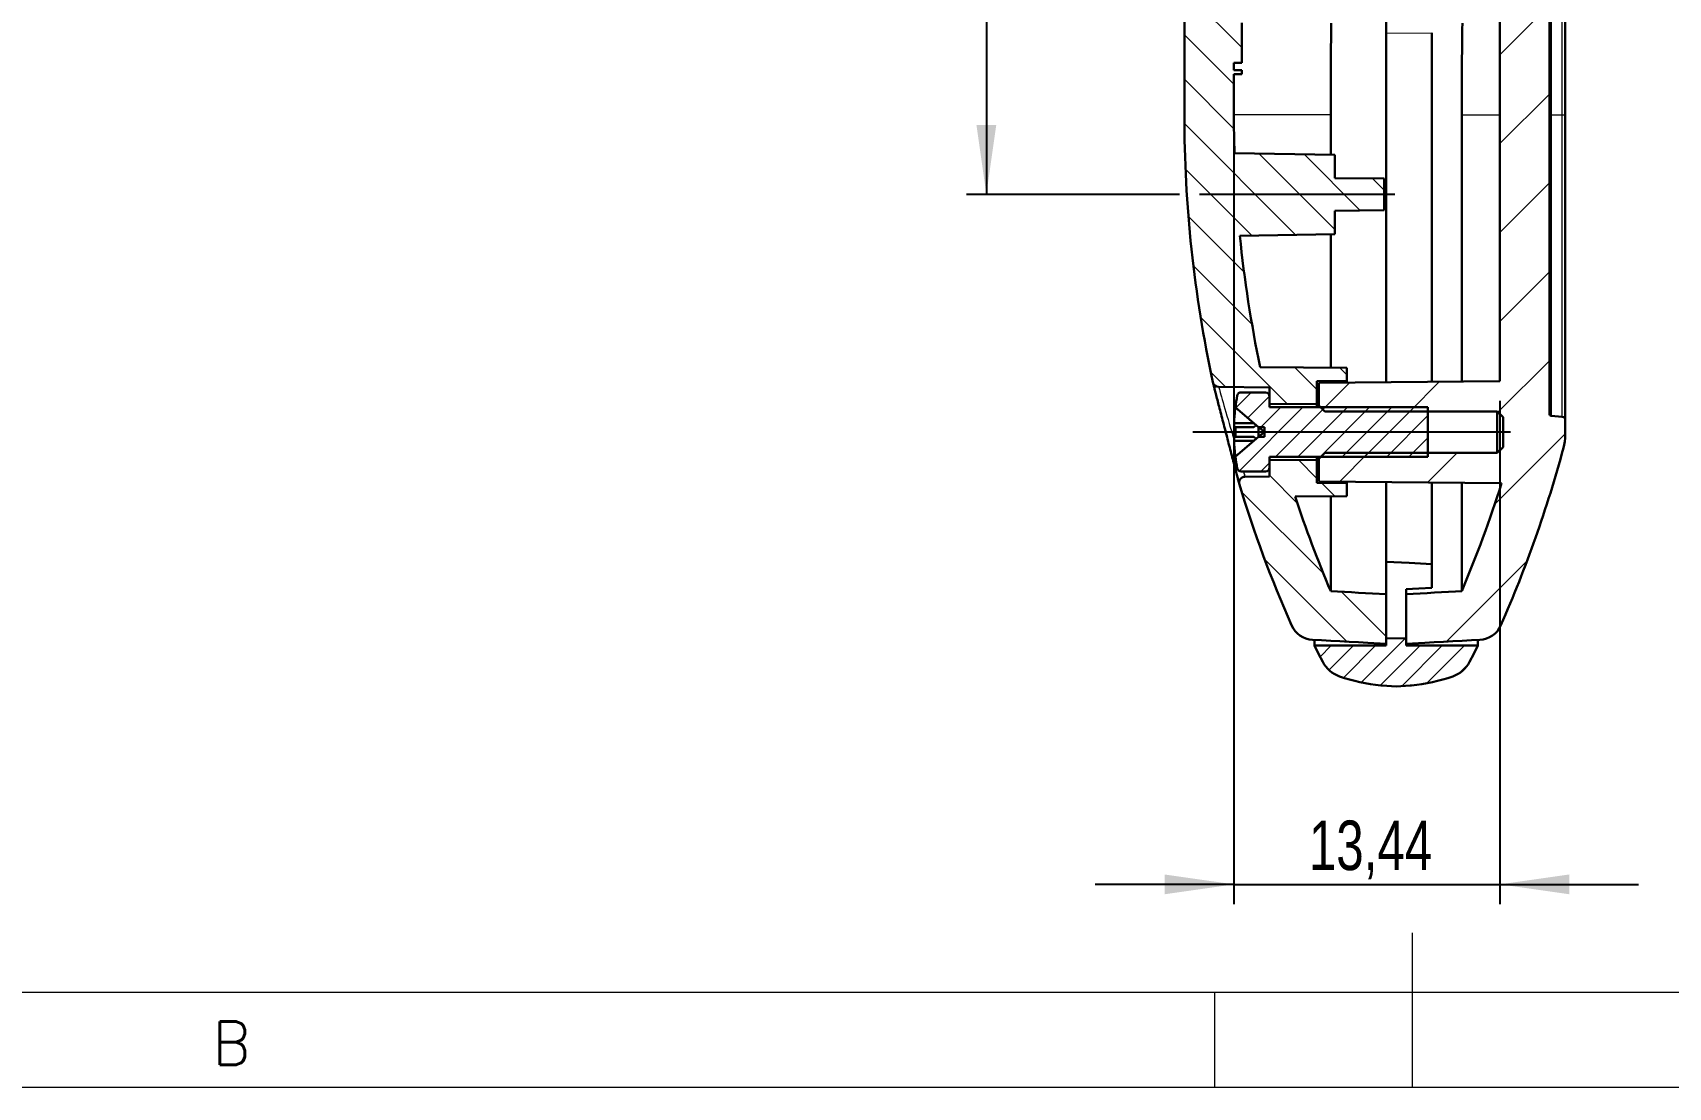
# Model space of a CAD drawing. Header units: millimetres. Extents: x 0 to 594, y 0 to 420.
# Drawn here: x 139.9 to 222.5, y 0.2 to 53.5 of the extents above; entities that cross this region are included whole.
import ezdxf

# ---------------------------------------------------------------- set-up
doc = ezdxf.new("R2010")
doc.units = ezdxf.units.MM
doc.linetypes.add('SLD-Durchgehend', pattern=[0])
doc.layers.add('SLD-0', color=7, linetype='SLD-Durchgehend')
doc.styles.add('SLDTEXTSTYLE1', font='simplex_.ttf', dxfattribs={"width": 0.95})
doc.styles.add('SLDTEXTSTYLE3', font='ARIALN.TTF', dxfattribs={"width": 0.87})
doc.dimstyles.new('SLDDIMSTYLE0', dxfattribs={"dimtxt": 2.5, "dimasz": 3.5, "dimexe": 0, "dimexo": 0.0625, "dimtad": 1, "dimrnd": 1e-09, "dimzin": 12, "dimdsep": 46, "dimtxsty": 'SLDTEXTSTYLE3', "dimsah": 1, "dimcen": 0.09, "dimadec": 0, "dimazin": 0, "dimtfac": 1, "dimtofl": 0, "dimtmove": 0, "dimatfit": 3, "dimfxl": 0, "dimtolj": 1, "dimtzin": 12, "dimarcsym": 0})
doc.dimstyles.new('SLDDIMSTYLE1', dxfattribs={"dimtxt": 2.5, "dimasz": 3.5, "dimexe": 0, "dimexo": 0.0625, "dimtad": 1, "dimrnd": 1e-09, "dimzin": 12, "dimdsep": 46, "dimtxsty": 'SLDTEXTSTYLE3', "dimsah": 1, "dimcen": 0.09, "dimadec": 0, "dimazin": 0, "dimtfac": 1, "dimtofl": 0, "dimtmove": 0, "dimatfit": 3, "dimfxl": 0, "dimtolj": 1, "dimtzin": 12, "dimarcsym": 0})

# ---------------------------------------------------------------- blocks, each defined once
blk = doc.blocks.new('*D38')
at = {"layer": 'SLD-0'}
for p, q in [((197.828, 88.307), (187.07, 88.307)), ((188.07, 88.307), (188.07, 45.307)), ((197.828, 45.307), (187.07, 45.307))]:
    blk.add_line(p, q, dxfattribs=at)
for points in [[(188.07, 88.307), (187.57, 84.807), (188.57, 84.807)], [(188.07, 45.307), (188.57, 48.807), (187.57, 48.807)]]:
    blk.add_solid(points, dxfattribs=at)
at = {"layer": 'SLD-0', "insert": (184.847, 62.785), "char_height": 2.5, "attachment_point": 1, "rotation": 90, "style": 'SLDTEXTSTYLE3'}
blk.add_mtext('43,00', dxfattribs=at)
blk = doc.blocks.new('*D39')
at = {"layer": 'SLD-0'}
for p, q in [((200.572, 48.327), (200.572, 9.452)), ((214.01, 34.876), (214.01, 9.452)), ((200.572, 10.452), (193.572, 10.452)), ((200.572, 10.452), (214.01, 10.452)), ((214.01, 10.452), (221.01, 10.452))]:
    blk.add_line(p, q, dxfattribs=at)
for points in [[(200.572, 10.452), (197.072, 10.952), (197.072, 9.952)], [(214.01, 10.452), (217.51, 9.952), (217.51, 10.952)]]:
    blk.add_solid(points, dxfattribs=at)
at = {"layer": 'SLD-0', "insert": (204.357, 13.675), "char_height": 2.5, "attachment_point": 1, "style": 'SLDTEXTSTYLE3'}
blk.add_mtext('13,44', dxfattribs=at)

msp = doc.modelspace()

# ---------------------------------------------------------------- hatches: boundary and pattern name
at = {"linetype": 'SLD-Durchgehend', "lineweight": 0}
h = msp.add_hatch(dxfattribs=at)
h.set_pattern_fill('ANSI31', style=0)
edge = h.paths.add_edge_path(flags=0)
edge.add_arc((177.66378, 83.15229), 40.44231, 25.629925, 30.8698198, ccw=False)
edge.add_arc((214.80961, 100.22896), 0.8, 148.5907435, 180)
edge.add_line((214.00961, 100.22896), (214.00961, 99.87611))
edge.add_spline(control_points=[(214.00961, 99.87611), (213.00085, 99.86731), (211.99209, 99.85851), (210.98333, 99.8497), (209.32458, 99.83523), (207.66584, 99.82075), (206.00709, 99.80628), (205.62793, 99.80297), (205.24877, 99.79966), (204.86961, 99.79635)], knot_values=[0.01761842, 0.01761842, 0.01761842, 0.01761842, 0.02064482, 0.02064482, 0.02064482, 0.02562124, 0.02562124, 0.02562124, 0.02675877, 0.02675877, 0.02675877, 0.02675877], weights=[1, 1, 1, 1, 1, 1, 1, 1, 1, 1], degree=3, periodic=0)
edge.add_line((204.86961, 99.79635), (204.86961, 98.64635))
edge.add_spline(control_points=[(204.86961, 98.64635), (204.96961, 98.54635), (205.06961, 98.44635), (205.16961, 98.34635)], knot_values=[0.00473982, 0.00473982, 0.00473982, 0.00473982, 0.00516409, 0.00516409, 0.00516409, 0.00516409], weights=[1, 1, 1, 1], degree=3, periodic=0)
edge.add_line((205.16961, 98.34635), (213.86961, 98.34635))
edge.add_spline(control_points=[(213.86961, 98.34635), (213.96961, 98.24635), (214.06961, 98.14635), (214.16961, 98.04635)], knot_values=[0.00368641, 0.00368641, 0.00368641, 0.00368641, 0.00411067, 0.00411067, 0.00411067, 0.00411067], weights=[1, 1, 1, 1], degree=3, periodic=0)
edge.add_line((214.16961, 98.04635), (214.16961, 96.54635))
edge.add_spline(control_points=[(214.16961, 96.54635), (214.06961, 96.44635), (213.96961, 96.34635), (213.86961, 96.24635)], knot_values=[0.00624133, 0.00624133, 0.00624133, 0.00624133, 0.00666935, 0.00666935, 0.00666935, 0.00666935], weights=[1, 1, 1, 1], degree=3, periodic=0)
edge.add_line((213.86961, 96.24635), (205.16961, 96.24635))
edge.add_spline(control_points=[(205.16961, 96.24635), (205.14082, 96.21756), (205.11203, 96.18877), (205.08324, 96.15997), (205.01203, 96.08877), (204.94082, 96.01756), (204.86961, 95.94635)], knot_values=[0.00815125, 0.00815125, 0.00815125, 0.00815125, 0.00827483, 0.00827483, 0.00827483, 0.00858047, 0.00858047, 0.00858047, 0.00858047], weights=[1, 1, 1, 1, 1, 1, 1], degree=3, periodic=0)
edge.add_line((204.86961, 95.94635), (204.86961, 94.79635))
edge.add_spline(control_points=[(204.86961, 94.79635), (205.24877, 94.79304), (205.62793, 94.78973), (206.00709, 94.78642), (207.66584, 94.77195), (209.32458, 94.75747), (210.98333, 94.743), (211.99209, 94.73419), (213.00085, 94.72539), (214.00961, 94.71659)], knot_values=[0.0038389, 0.0038389, 0.0038389, 0.0038389, 0.00497643, 0.00497643, 0.00497643, 0.00995285, 0.00995285, 0.00995285, 0.01297925, 0.01297925, 0.01297925, 0.01297925], weights=[1, 1, 1, 1, 1, 1, 1, 1, 1, 1], degree=3, periodic=0)
edge.add_line((214.00961, 94.71659), (214.00961, 35.87611))
edge.add_spline(control_points=[(214.00961, 35.87611), (211.36579, 35.85304), (208.72198, 35.82997), (206.07816, 35.8069), (205.67531, 35.80338), (205.27246, 35.79987), (204.86961, 35.79635)], knot_values=[0.01887702, 0.01887702, 0.01887702, 0.01887702, 0.02680877, 0.02680877, 0.02680877, 0.02801736, 0.02801736, 0.02801736, 0.02801736], weights=[1, 1, 1, 1, 1, 1, 1], degree=3, periodic=0)
edge.add_line((204.86961, 35.79635), (204.86961, 34.64635))
edge.add_spline(control_points=[(204.86961, 34.64635), (204.96961, 34.54635), (205.06961, 34.44635), (205.16961, 34.34635)], knot_values=[0.00473982, 0.00473982, 0.00473982, 0.00473982, 0.00516409, 0.00516409, 0.00516409, 0.00516409], weights=[1, 1, 1, 1], degree=3, periodic=0)
edge.add_line((205.16961, 34.34635), (213.86961, 34.34635))
edge.add_spline(control_points=[(213.86961, 34.34635), (213.96961, 34.24635), (214.06961, 34.14635), (214.16961, 34.04635)], knot_values=[0.00368641, 0.00368641, 0.00368641, 0.00368641, 0.00411067, 0.00411067, 0.00411067, 0.00411067], weights=[1, 1, 1, 1], degree=3, periodic=0)
edge.add_line((214.16961, 34.04635), (214.16961, 32.54635))
edge.add_spline(control_points=[(214.16961, 32.54635), (214.06961, 32.44635), (213.96961, 32.34635), (213.86961, 32.24635)], knot_values=[0.00624133, 0.00624133, 0.00624133, 0.00624133, 0.00666935, 0.00666935, 0.00666935, 0.00666935], weights=[1, 1, 1, 1], degree=3, periodic=0)
edge.add_line((213.86961, 32.24635), (205.16961, 32.24635))
edge.add_spline(control_points=[(205.16961, 32.24635), (205.14082, 32.21756), (205.11203, 32.18877), (205.08324, 32.15997), (205.01203, 32.08877), (204.94082, 32.01756), (204.86961, 31.94635)], knot_values=[0.00815125, 0.00815125, 0.00815125, 0.00815125, 0.00827483, 0.00827483, 0.00827483, 0.00858047, 0.00858047, 0.00858047, 0.00858047], weights=[1, 1, 1, 1, 1, 1, 1], degree=3, periodic=0)
edge.add_line((204.86961, 31.94635), (204.86961, 30.79635))
edge.add_spline(control_points=[(204.86961, 30.79635), (205.27291, 30.79283), (205.67621, 30.78931), (206.0795, 30.78579), (207.73866, 30.77131), (209.39783, 30.75683), (211.05699, 30.74235), (212.06859, 30.73353), (213.08019, 30.7247), (214.0918, 30.71587)], knot_values=[0.02559886, 0.02559886, 0.02559886, 0.02559886, 0.02680879, 0.02680879, 0.02680879, 0.03178647, 0.03178647, 0.03178647, 0.03482139, 0.03482139, 0.03482139, 0.03482139], weights=[1, 1, 1, 1, 1, 1, 1, 1, 1, 1], degree=3, periodic=0)
edge.add_arc((155.29711, 49.32729), 61.67009, 337.0306125, 342.4348504, ccw=False)
edge.add_spline(control_points=[(212.07759, 25.2612), (211.97627, 25.25593), (211.87495, 25.25065), (211.77363, 25.24538), (211.65439, 25.23917), (211.53515, 25.23296), (211.41591, 25.22675), (211.29668, 25.22055), (211.17744, 25.21434), (211.0582, 25.20813), (210.93896, 25.20192), (210.81972, 25.19572), (210.70048, 25.18951), (210.58124, 25.1833), (210.462, 25.17709), (210.34276, 25.17088), (210.22352, 25.16468), (210.10429, 25.15847), (209.98505, 25.15226), (209.74657, 25.13985), (209.50809, 25.12743), (209.26961, 25.11501)], knot_values=[0.00005383, 0.00005383, 0.00005383, 0.00005383, 0.0003582, 0.0003582, 0.0003582, 0.0007164, 0.0007164, 0.0007164, 0.0010746, 0.0010746, 0.0010746, 0.00143281, 0.00143281, 0.00143281, 0.00179101, 0.00179101, 0.00179101, 0.00214921, 0.00214921, 0.00214921, 0.00286561, 0.00286561, 0.00286561, 0.00286561], weights=[1, 1, 1, 1, 1, 1, 1, 1, 1, 1, 1, 1, 1, 1, 1, 1, 1, 1, 1, 1, 1, 1], degree=3, periodic=0)
edge.add_line((209.26961, 25.11501), (209.26961, 22.61163))
edge.add_spline(control_points=[(209.26961, 22.61163), (209.58354, 22.62797), (209.89746, 22.64432), (210.21139, 22.66066), (210.36835, 22.66883), (210.52532, 22.677), (210.68228, 22.68517), (210.83924, 22.69335), (210.99621, 22.70152), (211.15317, 22.70969), (211.31013, 22.71786), (211.4671, 22.72603), (211.62406, 22.7342), (211.78102, 22.74238), (211.93798, 22.75055), (212.09495, 22.75872), (212.25191, 22.76689), (212.40887, 22.77506), (212.56584, 22.78323), (212.70744, 22.7906), (212.84903, 22.79797), (212.99063, 22.80535)], knot_values=[0, 0, 0, 0, 0.00094305, 0.00094305, 0.00094305, 0.00141458, 0.00141458, 0.00141458, 0.00188611, 0.00188611, 0.00188611, 0.00235764, 0.00235764, 0.00235764, 0.00282916, 0.00282916, 0.00282916, 0.00330069, 0.00330069, 0.00330069, 0.00372606, 0.00372606, 0.00372606, 0.00372606], weights=[1, 1, 1, 1, 1, 1, 1, 1, 1, 1, 1, 1, 1, 1, 1, 1, 1, 1, 1, 1, 1, 1], degree=3, periodic=0)
edge.add_arc((212.9263, 24.04117), 1.2375, 272.9800016, 336.3094424)
edge.add_arc((155.29711, 49.32729), 64.17009, 336.3094424, 344.8025602)
edge.add_arc((214.83461, 33.15417), 2.475, 344.8025602, 360)
edge.add_line((217.30961, 33.15417), (217.30961, 33.91359))
edge.add_arc((217.14461, 33.91359), 0.165, 0, 85)
edge.add_line((217.15899, 34.07797), (216.6009, 34.12679))
edge.add_arc((216.60961, 34.22641), 0.1, 180, 265, ccw=False)
edge.add_line((216.50961, 34.22641), (216.50961, 98.25317))
edge.add_arc((216.60961, 98.25317), 0.1, 95, 180, ccw=False)
edge.add_line((216.6009, 98.35278), (217.15899, 98.40161))
edge.add_arc((217.14461, 98.56598), 0.165, 275, 360)
edge.add_line((217.30961, 98.56598), (217.30961, 99.15018))
edge.add_arc((214.83461, 99.15018), 2.475, 0, 23.286474)
edge.add_arc((177.66378, 83.15229), 42.94231, 23.286474, 31.8000807)
edge.add_arc((213.10836, 105.12893), 1.2375, 31.8000807, 87.0200767)
edge.add_spline(control_points=[(213.17269, 106.36476), (213.01691, 106.37287), (212.86112, 106.38098), (212.70533, 106.38909), (212.54172, 106.3976), (212.37812, 106.40612), (212.21451, 106.41464), (212.05091, 106.42316), (211.8873, 106.43167), (211.7237, 106.44019), (211.56009, 106.44871), (211.39648, 106.45722), (211.23288, 106.46574), (211.06927, 106.47426), (210.90567, 106.48278), (210.74206, 106.49129), (210.57846, 106.49981), (210.41485, 106.50833), (210.25125, 106.51684), (209.92403, 106.53388), (209.59682, 106.55091), (209.26961, 106.56795)], knot_values=[0.00002348, 0.00002348, 0.00002348, 0.00002348, 0.00049148, 0.00049148, 0.00049148, 0.00098296, 0.00098296, 0.00098296, 0.00147444, 0.00147444, 0.00147444, 0.00196593, 0.00196593, 0.00196593, 0.00245741, 0.00245741, 0.00245741, 0.00294889, 0.00294889, 0.00294889, 0.00393185, 0.00393185, 0.00393185, 0.00393185], weights=[1, 1, 1, 1, 1, 1, 1, 1, 1, 1, 1, 1, 1, 1, 1, 1, 1, 1, 1, 1, 1, 1], degree=3, periodic=0)
edge.add_line((209.26961, 106.56795), (209.26961, 104.06456))
edge.add_spline(control_points=[(209.26961, 104.06456), (209.52855, 104.05108), (209.78748, 104.0376), (210.04642, 104.02412), (210.17589, 104.01738), (210.30536, 104.01064), (210.43482, 104.0039), (210.56429, 103.99716), (210.69376, 103.99042), (210.82323, 103.98368), (210.95269, 103.97694), (211.08216, 103.9702), (211.21163, 103.96346), (211.3411, 103.95672), (211.47057, 103.94998), (211.60003, 103.94324), (211.7295, 103.9365), (211.85897, 103.92976), (211.98844, 103.92302), (212.11791, 103.91628), (212.24737, 103.90954), (212.37684, 103.9028)], knot_values=[0, 0, 0, 0, 0.00077786, 0.00077786, 0.00077786, 0.00116679, 0.00116679, 0.00116679, 0.00155572, 0.00155572, 0.00155572, 0.00194465, 0.00194465, 0.00194465, 0.00233358, 0.00233358, 0.00233358, 0.00272251, 0.00272251, 0.00272251, 0.00311144, 0.00311144, 0.00311144, 0.00311144], weights=[1, 1, 1, 1, 1, 1, 1, 1, 1, 1, 1, 1, 1, 1, 1, 1, 1, 1, 1, 1, 1, 1], degree=3, periodic=0)
h = msp.add_hatch(dxfattribs=at)
h.set_pattern_fill('ANSI31', scale=0.5, angle=90, style=0)
edge = h.paths.add_edge_path(flags=0)
edge.add_spline(control_points=[(200.57202, 64.33792), (200.57202, 64.3848), (200.57202, 64.43167), (200.57202, 64.47854)], knot_values=[0.00001208, 0.00001208, 0.00001208, 0.00001208, 0.0001527, 0.0001527, 0.0001527, 0.0001527], weights=[1, 1, 1, 1], degree=3, periodic=0)
edge.add_line((200.57202, 64.47854), (200.47202, 64.47854))
edge.add_line((200.47202, 64.47854), (200.47202, 64.81427))
edge.add_line((200.47202, 64.81427), (200.57202, 64.81427))
edge.add_spline(control_points=[(200.57202, 64.81427), (200.57202, 64.86186), (200.57202, 64.90944), (200.57202, 64.95703)], knot_values=[0.00048843, 0.00048843, 0.00048843, 0.00048843, 0.00063119, 0.00063119, 0.00063119, 0.00063119], weights=[1, 1, 1, 1], degree=3, periodic=0)
edge.add_line((200.57202, 64.95703), (200.47202, 64.95703))
edge.add_line((200.47202, 64.95703), (200.47202, 65.6404))
edge.add_line((200.47202, 65.6404), (200.57202, 65.6404))
edge.add_spline(control_points=[(200.57202, 65.6404), (200.57202, 65.68243), (200.57202, 65.72446), (200.57202, 65.76648)], knot_values=[0.00003288, 0.00003288, 0.00003288, 0.00003288, 0.00015896, 0.00015896, 0.00015896, 0.00015896], weights=[1, 1, 1, 1], degree=3, periodic=0)
edge.add_line((200.57202, 65.76648), (200.47202, 65.76648))
edge.add_line((200.47202, 65.76648), (200.47202, 65.92877))
edge.add_line((200.47202, 65.92877), (200.57202, 65.92877))
edge.add_spline(control_points=[(200.57202, 65.92877), (200.57202, 65.99106), (200.57202, 66.05335), (200.57202, 66.11564)], knot_values=[0.00032124, 0.00032124, 0.00032124, 0.00032124, 0.00050812, 0.00050812, 0.00050812, 0.00050812], weights=[1, 1, 1, 1], degree=3, periodic=0)
edge.add_line((200.57202, 66.11564), (200.47202, 66.11564))
edge.add_line((200.47202, 66.11564), (200.47202, 66.15014))
edge.add_line((200.47202, 66.15014), (200.57202, 66.15014))
edge.add_spline(control_points=[(200.57202, 66.15014), (200.57202, 66.21841), (200.57202, 66.28669), (200.57202, 66.35497)], knot_values=[0.00054261, 0.00054261, 0.00054261, 0.00054261, 0.00074744, 0.00074744, 0.00074744, 0.00074744], weights=[1, 1, 1, 1], degree=3, periodic=0)
edge.add_line((200.57202, 66.35497), (200.47202, 66.35497))
edge.add_line((200.47202, 66.35497), (200.47202, 66.65171))
edge.add_line((200.47202, 66.65171), (200.57202, 66.65084))
edge.add_spline(control_points=[(200.57202, 66.65084), (200.57202, 67.45706), (200.57202, 68.26328), (200.57202, 69.0695)], knot_values=[0.01732355, 0.01732355, 0.01732355, 0.01732355, 0.01974221, 0.01974221, 0.01974221, 0.01974221], weights=[1, 1, 1, 1], degree=3, periodic=0)
edge.add_line((200.57202, 69.0695), (200.77202, 69.06776))
edge.add_line((200.77202, 69.06776), (200.77202, 69.46776))
edge.add_line((200.77202, 69.46776), (200.57202, 69.46601))
edge.add_spline(control_points=[(200.57202, 69.46601), (200.57202, 70.99725), (200.57202, 72.52848), (200.57202, 74.05972), (200.57202, 77.09057), (200.57202, 80.12143), (200.57202, 83.15229)], knot_values=[0.02013872, 0.02013872, 0.02013872, 0.02013872, 0.02473243, 0.02473243, 0.02473243, 0.033825, 0.033825, 0.033825, 0.033825], weights=[1, 1, 1, 1, 1, 1, 1], degree=3, periodic=0)
edge.add_arc((248.09645, 83.15229), 47.52443, 176.2992906, 180, ccw=False)
edge.add_line((200.67112, 86.21974), (205.66961, 86.30699))
edge.add_line((205.66961, 86.30699), (205.66961, 87.48255))
edge.add_line((205.66961, 87.48255), (208.16961, 87.50437))
edge.add_line((208.16961, 87.50437), (208.16961, 89.1096))
edge.add_line((208.16961, 89.1096), (205.66961, 89.13142))
edge.add_line((205.66961, 89.13142), (205.66961, 90.30699))
edge.add_line((205.66961, 90.30699), (201.12582, 90.3863))
edge.add_arc((248.09645, 83.15229), 47.52443, 166.7667692, 171.2445934, ccw=False)
edge.add_line((201.83397, 94.03137), (206.26961, 94.07008))
edge.add_line((206.26961, 94.07008), (206.26961, 94.72008))
edge.add_line((206.26961, 94.72008), (204.76961, 94.73317))
edge.add_line((204.76961, 94.73317), (204.76961, 95.90699))
edge.add_line((204.76961, 95.90699), (202.36961, 95.88604))
edge.add_line((202.36961, 95.88604), (202.36961, 95.05699))
edge.add_line((202.36961, 95.05699), (199.73701, 95.03401))
edge.add_arc((199.73963, 94.73402), 0.3, 90.5, 166.5310491)
edge.add_arc((248.09645, 83.15229), 50.02443, 166.5310491, 180)
edge.add_spline(control_points=[(198.07202, 83.15229), (198.07202, 77.51479), (198.07202, 69.00892), (198.07202, 59.86264), (198.07202, 55.63261), (198.07202, 52.83431), (198.07202, 50.73096), (198.07202, 49.32729)], knot_values=[0, 0, 0, 0, 0.49796668, 0.75, 0.8125, 0.875, 1, 1, 1, 1], weights=[1, 1, 1, 1, 1, 1, 1, 1], degree=3, periodic=0)
edge.add_arc((262.24211, 49.32729), 64.17009, 180, 192.154634)
edge.add_arc((199.80381, 35.87939), 0.3, 192.154634, 269.5)
edge.add_line((199.80119, 35.5794), (202.36961, 35.55699))
edge.add_line((202.36961, 35.55699), (202.36961, 34.72793))
edge.add_line((202.36961, 34.72793), (204.76961, 34.70699))
edge.add_line((204.76961, 34.70699), (204.76961, 35.88081))
edge.add_line((204.76961, 35.88081), (206.26961, 35.8939))
edge.add_line((206.26961, 35.8939), (206.26961, 36.5439))
edge.add_line((206.26961, 36.5439), (201.90342, 36.582))
edge.add_arc((262.24211, 49.32729), 61.67009, 185.6803349, 191.9272129, ccw=False)
edge.add_line((200.87485, 43.22329), (205.66961, 43.30699))
edge.add_line((205.66961, 43.30699), (205.66961, 44.48255))
edge.add_line((205.66961, 44.48255), (208.16961, 44.50437))
edge.add_line((208.16961, 44.50437), (208.16961, 46.1096))
edge.add_line((208.16961, 46.1096), (205.66961, 46.13142))
edge.add_line((205.66961, 46.13142), (205.66961, 47.30699))
edge.add_line((205.66961, 47.30699), (200.60229, 47.39544))
edge.add_arc((262.24211, 49.32729), 61.67009, 180, 181.7951181, ccw=False)
edge.add_spline(control_points=[(200.57202, 49.32729), (200.57202, 50.01059), (200.57202, 50.69388), (200.57202, 51.37718)], knot_values=[0, 0, 0, 0, 0.00204989, 0.00204989, 0.00204989, 0.00204989], weights=[1, 1, 1, 1], degree=3, periodic=0)
edge.add_line((200.57202, 51.37718), (200.97202, 51.38067))
edge.add_line((200.97202, 51.38067), (200.97202, 51.58067))
edge.add_line((200.97202, 51.58067), (200.57202, 51.58416))
edge.add_spline(control_points=[(200.57202, 51.58416), (200.57202, 51.70651), (200.57202, 51.82886), (200.57202, 51.95121)], knot_values=[0.00225687, 0.00225687, 0.00225687, 0.00225687, 0.00262392, 0.00262392, 0.00262392, 0.00262392], weights=[1, 1, 1, 1], degree=3, periodic=0)
edge.add_line((200.57202, 51.95121), (200.97202, 51.9547))
edge.add_line((200.97202, 51.9547), (200.97202, 53.98067))
edge.add_line((200.97202, 53.98067), (200.57202, 53.98416))
edge.add_spline(control_points=[(200.57202, 53.98416), (200.57202, 54.08184), (200.57202, 54.17951), (200.57202, 54.27718)], knot_values=[0.00465687, 0.00465687, 0.00465687, 0.00465687, 0.00494989, 0.00494989, 0.00494989, 0.00494989], weights=[1, 1, 1, 1], degree=3, periodic=0)
edge.add_line((200.57202, 54.27718), (200.97202, 54.28067))
edge.add_line((200.97202, 54.28067), (200.97202, 54.48067))
edge.add_line((200.97202, 54.48067), (200.57202, 54.48416))
edge.add_spline(control_points=[(200.57202, 54.48416), (200.57202, 55.1398), (200.57202, 55.79543), (200.57202, 56.45107)], knot_values=[0.00515687, 0.00515687, 0.00515687, 0.00515687, 0.00712378, 0.00712378, 0.00712378, 0.00712378], weights=[1, 1, 1, 1], degree=3, periodic=0)
edge.add_line((200.57202, 56.45107), (200.77202, 56.45107))
edge.add_spline(control_points=[(200.77202, 56.45107), (200.77202, 56.50453), (200.77202, 56.55799), (200.77202, 56.61145)], knot_values=[0.00005592, 0.00005592, 0.00005592, 0.00005592, 0.0002163, 0.0002163, 0.0002163, 0.0002163], weights=[1, 1, 1, 1], degree=3, periodic=0)
edge.add_line((200.77202, 56.61145), (200.57202, 56.61145))
edge.add_spline(control_points=[(200.57202, 56.61145), (200.57202, 56.75398), (200.57202, 56.8965), (200.57202, 57.03902)], knot_values=[0.00728416, 0.00728416, 0.00728416, 0.00728416, 0.00771173, 0.00771173, 0.00771173, 0.00771173], weights=[1, 1, 1, 1], degree=3, periodic=0)
edge.add_line((200.57202, 57.03902), (200.77202, 57.03902))
edge.add_spline(control_points=[(200.77202, 57.03902), (200.77202, 57.09249), (200.77202, 57.14595), (200.77202, 57.19941)], knot_values=[0.00064387, 0.00064387, 0.00064387, 0.00064387, 0.00080426, 0.00080426, 0.00080426, 0.00080426], weights=[1, 1, 1, 1], degree=3, periodic=0)
edge.add_line((200.77202, 57.19941), (200.57202, 57.19941))
edge.add_spline(control_points=[(200.57202, 57.19941), (200.57202, 58.35047), (200.57202, 59.50152), (200.57202, 60.65258)], knot_values=[0.00787212, 0.00787212, 0.00787212, 0.00787212, 0.01132529, 0.01132529, 0.01132529, 0.01132529], weights=[1, 1, 1, 1], degree=3, periodic=0)
edge.add_line((200.57202, 60.65258), (200.47202, 60.65171))
edge.add_line((200.47202, 60.65171), (200.47202, 60.96351))
edge.add_line((200.47202, 60.96351), (200.57202, 60.96351))
edge.add_spline(control_points=[(200.57202, 60.96351), (200.57202, 61.01593), (200.57202, 61.06834), (200.57202, 61.12076)], knot_values=[0.00006696, 0.00006696, 0.00006696, 0.00006696, 0.00022421, 0.00022421, 0.00022421, 0.00022421], weights=[1, 1, 1, 1], degree=3, periodic=0)
edge.add_line((200.57202, 61.12076), (200.47202, 61.12076))
edge.add_line((200.47202, 61.12076), (200.47202, 61.45946))
edge.add_line((200.47202, 61.45946), (200.57202, 61.45946))
edge.add_spline(control_points=[(200.57202, 61.45946), (200.57202, 61.52932), (200.57202, 61.59918), (200.57202, 61.66904)], knot_values=[0.00056291, 0.00056291, 0.00056291, 0.00056291, 0.00077249, 0.00077249, 0.00077249, 0.00077249], weights=[1, 1, 1, 1], degree=3, periodic=0)
edge.add_line((200.57202, 61.66904), (200.47202, 61.66904))
edge.add_line((200.47202, 61.66904), (200.47202, 62.5378))
edge.add_line((200.47202, 62.5378), (200.57202, 62.5378))
edge.add_spline(control_points=[(200.57202, 62.5378), (200.57202, 62.69176), (200.57202, 62.84573), (200.57202, 62.99969)], knot_values=[0.00011413, 0.00011413, 0.00011413, 0.00011413, 0.00057603, 0.00057603, 0.00057603, 0.00057603], weights=[1, 1, 1, 1], degree=3, periodic=0)
edge.add_line((200.57202, 62.99969), (200.47202, 62.99969))
edge.add_line((200.47202, 62.99969), (200.47202, 63.50135))
edge.add_line((200.47202, 63.50135), (200.57202, 63.50135))
edge.add_spline(control_points=[(200.57202, 63.50135), (200.57202, 63.60159), (200.57202, 63.70183), (200.57202, 63.80207)], knot_values=[0.00035859, 0.00035859, 0.00035859, 0.00035859, 0.0006593, 0.0006593, 0.0006593, 0.0006593], weights=[1, 1, 1, 1], degree=3, periodic=0)
edge.add_line((200.57202, 63.80207), (200.47202, 63.80207))
edge.add_line((200.47202, 63.80207), (200.47202, 64.33792))
edge.add_line((200.47202, 64.33792), (200.57202, 64.33792))
h = msp.add_hatch(dxfattribs=at)
h.set_pattern_fill('ANSI31', scale=0.25, style=0)
edge = h.paths.add_edge_path(flags=0)
edge.add_line((202.16961, 35.30699), (200.93634, 35.30699))
edge.add_arc((200.93634, 35.10699), 0.2, 90, 169.4161974)
edge.add_arc((210.56961, 33.30699), 10, 169.4161974, 172.9018686)
edge.add_line((200.64625, 34.54268), (201.82095, 33.55699))
edge.add_line((201.82095, 33.55699), (202.11889, 33.55699))
edge.add_spline(control_points=[(202.1189, 33.55699), (202.1189, 33.47365), (202.1189, 33.39032), (202.1189, 33.30699)], knot_values=[0, 0, 0, 0, 1, 1, 1, 1], weights=[1, 1, 1, 1], degree=3, periodic=0)
edge.add_spline(control_points=[(202.11889, 33.30699), (202.11889, 33.22365), (202.11889, 33.14032), (202.11889, 33.05699)], knot_values=[0, 0, 0, 0, 1, 1, 1, 1], weights=[1, 1, 1, 1], degree=3, periodic=0)
edge.add_line((202.11889, 33.05699), (201.82095, 33.05699))
edge.add_line((201.82095, 33.05699), (200.64625, 32.0713))
edge.add_arc((210.56961, 33.30699), 10, 187.0981314, 190.5838026)
edge.add_arc((200.93634, 31.50699), 0.2, 190.5838026, 270)
edge.add_line((200.93634, 31.30699), (202.16961, 31.30699))
edge.add_arc((202.16961, 31.50699), 0.2, 270, 360)
edge.add_line((202.36961, 31.50699), (202.36961, 32.05699))
edge.add_line((202.36961, 32.05699), (210.36961, 32.05699))
edge.add_line((210.36961, 32.05699), (210.36961, 34.55699))
edge.add_line((210.36961, 34.55699), (202.36961, 34.55699))
edge.add_line((202.36961, 34.55699), (202.36961, 35.10699))
edge.add_arc((202.16961, 35.10699), 0.2, 0, 90)
h = msp.add_hatch(dxfattribs=at)
h.set_pattern_fill('ANSI31', scale=0.5, angle=90, style=0)
edge = h.paths.add_edge_path(flags=0)
edge.add_arc((262.24211, 49.32729), 64.17009, 196.9130489, 203.6905576)
edge.add_arc((204.61293, 24.04117), 1.2375, 203.6905576, 267.0199984)
edge.add_spline(control_points=[(204.54859, 22.80535), (204.69687, 22.79763), (204.84515, 22.78991), (204.99343, 22.78219), (205.14944, 22.77407), (205.30545, 22.76595), (205.46145, 22.75782), (205.61746, 22.7497), (205.77347, 22.74158), (205.92948, 22.73346), (206.08549, 22.72534), (206.2415, 22.71722), (206.39751, 22.70909), (206.55352, 22.70097), (206.70952, 22.69285), (206.86553, 22.68473), (207.02154, 22.67661), (207.17755, 22.66848), (207.33356, 22.66036), (207.64558, 22.64412), (207.95759, 22.62787), (208.26961, 22.61163)], knot_values=[0.00002322, 0.00002322, 0.00002322, 0.00002322, 0.00046866, 0.00046866, 0.00046866, 0.00093732, 0.00093732, 0.00093732, 0.00140598, 0.00140598, 0.00140598, 0.00187464, 0.00187464, 0.00187464, 0.0023433, 0.0023433, 0.0023433, 0.00281196, 0.00281196, 0.00281196, 0.00374928, 0.00374928, 0.00374928, 0.00374928], weights=[1, 1, 1, 1, 1, 1, 1, 1, 1, 1, 1, 1, 1, 1, 1, 1, 1, 1, 1, 1, 1, 1], degree=3, periodic=0)
edge.add_line((208.26961, 22.61163), (208.26961, 25.11501))
edge.add_spline(control_points=[(208.26961, 25.11501), (208.03561, 25.1272), (207.80162, 25.13938), (207.56762, 25.15156), (207.45062, 25.15765), (207.33362, 25.16374), (207.21662, 25.16984), (207.09962, 25.17593), (206.98262, 25.18202), (206.86562, 25.18811), (206.74862, 25.1942), (206.63162, 25.20029), (206.51462, 25.20638), (206.39762, 25.21247), (206.28063, 25.21856), (206.16363, 25.22465), (206.04663, 25.23075), (205.92963, 25.23684), (205.81263, 25.24293), (205.69563, 25.24902), (205.57863, 25.25511), (205.46163, 25.2612)], knot_values=[0, 0, 0, 0, 0.00070295, 0.00070295, 0.00070295, 0.00105442, 0.00105442, 0.00105442, 0.00140589, 0.00140589, 0.00140589, 0.00175737, 0.00175737, 0.00175737, 0.00210884, 0.00210884, 0.00210884, 0.00246031, 0.00246031, 0.00246031, 0.00281178, 0.00281178, 0.00281178, 0.00281178], weights=[1, 1, 1, 1, 1, 1, 1, 1, 1, 1, 1, 1, 1, 1, 1, 1, 1, 1, 1, 1, 1, 1], degree=3, periodic=0)
edge.add_arc((262.24211, 49.32729), 61.67009, 198.2178355, 202.9693875, ccw=False)
edge.add_line((203.66325, 30.04733), (206.26961, 30.07008))
edge.add_line((206.26961, 30.07008), (206.26961, 30.72008))
edge.add_line((206.26961, 30.72008), (204.76961, 30.73317))
edge.add_line((204.76961, 30.73317), (204.76961, 31.90699))
edge.add_line((204.76961, 31.90699), (202.36961, 31.88604))
edge.add_line((202.36961, 31.88604), (202.36961, 31.05699))
edge.add_line((202.36961, 31.05699), (201.13196, 31.04619))
edge.add_arc((201.13457, 30.7462), 0.3, 90.5, 196.9130489)
h = msp.add_hatch(dxfattribs=at)
h.set_pattern_fill('ANSI31', scale=0.25, style=0)
edge = h.paths.add_edge_path(flags=0)
edge.add_line((208.76961, 20.45229), (209.47617, 20.50117))
edge.add_arc((209.26913, 23.49401), 3, 273.9573181, 275.1754195)
edge.add_spline(control_points=[(209.53974, 20.50625), (210.24783, 20.57038), (210.94846, 20.72244), (211.63535, 20.96129)], knot_values=[0, 0, 0, 0, 0.7691739, 0.7691739, 0.7691739, 0.7691739], weights=[0.99980973, 0.99604362, 0.99525032, 0.99742983], degree=3, periodic=0)
edge.add_arc((211.1427, 22.37808), 1.5, 289.1734261, 332.7669164)
edge.add_spline(control_points=[(212.47643, 21.69166), (212.61707, 21.96493), (212.75647, 22.23931), (212.89461, 22.51479)], knot_values=[0, 0, 0, 0, 0.61705347, 0.61705347, 0.61705347, 0.61705347], weights=[0.99997761, 0.99997305, 0.99998051, 1], degree=3, periodic=0)
edge.add_line((212.89461, 22.51479), (209.26961, 22.51479))
edge.add_line((209.26961, 22.51479), (209.26961, 22.87571))
edge.add_line((209.26961, 22.87571), (208.26961, 22.89317))
edge.add_line((208.26961, 22.89317), (208.26961, 22.51479))
edge.add_line((208.26961, 22.51479), (204.64461, 22.51479))
edge.add_spline(control_points=[(204.64461, 22.51479), (204.78276, 22.23931), (204.92215, 21.96493), (205.06279, 21.69166)], knot_values=[0, 0, 0, 0, 0.61705347, 0.61705347, 0.61705347, 0.61705347], weights=[1, 0.99998051, 0.99997305, 0.99997761], degree=3, periodic=0)
edge.add_arc((206.39652, 22.37808), 1.5, 207.2330836, 250.8265739)
edge.add_spline(control_points=[(205.90388, 20.96129), (206.59076, 20.72244), (207.29139, 20.57038), (207.99948, 20.50625)], knot_values=[0, 0, 0, 0, 0.7691739, 0.7691739, 0.7691739, 0.7691739], weights=[0.99742983, 0.99525032, 0.99604362, 0.99980973], degree=3, periodic=0)
edge.add_arc((208.2701, 23.49401), 3, 264.8245805, 266.0426819)
edge.add_line((208.06306, 20.50117), (208.76961, 20.45229))

# ---------------------------------------------------------------- linework, layer by layer
at = {"color": 7, "linetype": 'SLD-Durchgehend', "lineweight": 30}
for p, q in [((216.50961, 34.22641), (216.50961, 98.25317)), ((214.00961, 35.87611), (214.00961, 94.71659)), ((198.07202, 83.15229), (198.07202, 49.32729)), ((208.26961, 53.45481), (208.26961, 82.87555)), ((217.30961, 83.15229), (217.30961, 49.32729)), ((200.97202, 53.98067), (200.97202, 51.9547)), ((208.26961, 35.82602), (208.26961, 53.45481)), ((210.56961, 35.84609), (210.56961, 53.47737)), ((200.97202, 51.9547), (200.57202, 51.95121)), ((200.57202, 51.95121), (200.57202, 51.58416)), ((200.97202, 51.58067), (200.57202, 51.58416)), ((200.57202, 51.37718), (200.97202, 51.38067)), ((200.57202, 51.37718), (200.57202, 49.32729)), ((200.97202, 51.58067), (200.97202, 51.38067)), ((205.46163, 49.32729), (205.46163, 47.31062)), ((212.07759, 49.32729), (212.07759, 35.85925)), ((217.30961, 49.32729), (217.30961, 33.91359)), ((205.66961, 47.30699), (200.60229, 47.39544)), ((205.66961, 47.30699), (205.66961, 46.13142)), ((208.16961, 46.1096), (205.66961, 46.13142)), ((208.16961, 44.50437), (208.16961, 46.1096)), ((205.66961, 44.48255), (208.16961, 44.50437)), ((205.66961, 44.48255), (205.66961, 43.30699)), ((200.87485, 43.22329), (205.66961, 43.30699)), ((205.46163, 43.30336), (205.46163, 36.55095)), ((206.26961, 36.5439), (201.90342, 36.582)), ((206.26961, 35.8939), (206.26961, 36.5439)), ((202.36961, 35.55699), (199.80119, 35.5794)), ((202.36961, 34.72793), (202.36961, 35.55699)), ((206.26961, 35.8939), (204.76961, 35.88081)), ((204.76961, 35.88081), (204.76961, 34.70699)), ((204.76961, 35.6341), (204.86961, 35.63526)), ((214.00961, 35.87611), (204.86961, 35.79635)), ((204.86961, 35.79635), (204.86961, 34.64635)), ((206.26961, 35.80889), (206.26961, 35.8939)), ((200.93634, 35.30699), (202.16961, 35.30699)), ((202.36961, 35.10699), (202.36961, 34.55699)), ((204.76961, 34.70699), (202.36961, 34.72793)), ((204.76961, 34.55699), (204.76961, 34.70699)), ((201.82095, 33.55699), (200.64625, 34.54268)), ((202.36961, 34.55699), (210.36961, 34.55699)), ((204.86961, 34.69119), (204.76961, 34.69235)), ((204.86961, 34.64635), (205.16961, 34.34635)), ((204.86961, 34.55699), (204.86961, 34.64635)), ((213.86961, 34.34635), (205.16961, 34.34635)), ((210.36961, 34.55699), (210.36961, 32.05699)), ((214.16961, 34.04635), (213.86961, 34.34635)), ((213.86961, 32.24635), (213.86961, 34.34635)), ((214.16961, 34.04635), (214.16961, 32.54635)), ((216.6009, 34.12679), (217.15899, 34.07797)), ((217.30961, 33.15417), (217.30961, 33.91359)), ((200.58287, 33.75699), (201.5826, 33.75699)), ((201.5826, 33.55699), (200.58287, 33.55699)), ((200.58287, 33.05699), (201.5826, 33.05699)), ((200.64625, 32.0713), (201.82095, 33.05699)), ((201.70178, 33.65699), (201.5826, 33.55699)), ((201.5826, 33.05699), (201.70178, 32.95699)), ((202.11889, 33.55699), (201.82095, 33.55699)), ((202.11889, 33.30699), (201.82095, 33.55699)), ((201.82095, 33.55699), (201.82095, 33.05699)), ((202.11889, 33.30699), (201.82095, 33.05699)), ((202.11889, 33.05699), (201.82095, 33.05699)), ((202.11889, 33.05699), (202.11889, 33.30699)), ((202.1189, 33.55699), (202.1189, 33.30699)), ((201.5826, 32.85699), (200.58287, 32.85699)), ((205.16961, 32.24635), (204.86961, 31.94635)), ((205.16961, 32.24635), (213.86961, 32.24635)), ((213.86961, 32.24635), (214.16961, 32.54635)), ((210.36961, 32.05699), (202.36961, 32.05699)), ((202.36961, 32.05699), (202.36961, 31.50699)), ((202.36961, 31.88604), (204.76961, 31.90699)), ((202.36961, 31.05699), (202.36961, 31.88604)), ((204.76961, 31.90699), (204.76961, 32.05699)), ((204.76961, 31.92162), (204.86961, 31.92278)), ((204.76961, 31.90699), (204.76961, 30.73317)), ((204.86961, 31.94635), (204.86961, 32.05699)), ((204.86961, 31.94635), (204.86961, 30.79635)), ((202.16961, 31.30699), (200.93634, 31.30699)), ((201.13196, 31.04619), (202.36961, 31.05699)), ((204.76961, 30.97988), (204.86961, 30.97871)), ((204.76961, 30.73317), (206.26961, 30.72008)), ((204.86961, 30.79635), (214.0918, 30.71587)), ((206.26961, 30.72008), (206.26961, 30.78169)), ((206.26961, 30.07008), (206.26961, 30.72008)), ((208.26961, 26.75146), (208.26961, 30.76668)), ((210.56961, 26.636), (210.56961, 30.74661)), ((212.07759, 30.73345), (212.07759, 25.2612)), ((203.66325, 30.04733), (206.26961, 30.07008)), ((205.46163, 30.06303), (205.46163, 25.2612)), ((208.26961, 25.08938), (208.26961, 26.75146)), ((210.56961, 25.43659), (210.56961, 26.636)), ((208.26961, 25.11501), (208.26961, 25.29772)), ((208.26961, 22.61163), (208.26961, 25.11501)), ((209.26961, 25.36509), (209.26961, 25.11501)), ((209.26961, 25.11501), (209.26961, 25.36509)), ((209.26961, 25.11501), (209.26961, 22.61163)), ((204.64461, 22.51479), (204.64461, 22.80035)), ((204.64461, 22.51479), (208.26961, 22.51479)), ((208.26961, 22.51479), (208.26961, 22.89317)), ((208.26961, 22.89317), (209.26961, 22.87571)), ((209.26961, 22.87571), (209.26961, 22.51479)), ((209.26961, 22.51479), (212.89461, 22.51479)), ((212.89461, 22.51479), (212.89461, 22.80035)), ((208.76961, 20.45229), (208.06306, 20.50117)), ((209.47617, 20.50117), (208.76961, 20.45229))]:
    msp.add_line(p, q, dxfattribs=at)
at = {"color": 7, "linetype": 'SLD-Durchgehend', "lineweight": 0}
for p, q in [((216.6009, 83.15229), (216.6009, 49.32729)), ((217.15899, 49.32729), (217.15899, 83.15229)), ((208.26961, 53.45481), (210.56961, 53.47737)), ((205.46163, 49.32729), (200.57202, 49.32729)), ((212.07759, 49.32729), (214.00961, 49.32729)), ((216.50961, 49.32729), (216.6009, 49.32729)), ((216.6009, 49.32729), (216.6009, 34.12679)), ((216.6009, 49.32729), (217.15899, 49.32729)), ((217.15899, 34.07797), (217.15899, 49.32729)), ((217.15899, 49.32729), (217.30961, 49.32729)), ((209.59875, 0.2), (209.59875, 8)), ((24.59875, 5), (588.59875, 5)), ((199.59875, 5), (199.59875, 0.2)), ((0.19875, 0.2), (593.59875, 0.2))]:
    msp.add_line(p, q, dxfattribs=at)
at = {"color": 7, "linetype": 'SLD-Durchgehend', "lineweight": 30, "flags": 128}
for points in [[(199.51328, 35.80457), (199.51345, 35.80393), (199.51456, 35.79962), (199.51678, 35.79094), (199.52013, 35.77788), (199.52459, 35.7605), (199.53014, 35.73887), (199.53682, 35.71283), (199.54462, 35.68243), (199.55352, 35.64775), (199.5635, 35.60888), (199.57452, 35.56594), (199.58655, 35.51911), (199.59953, 35.46856), (199.61342, 35.41448), (199.62824, 35.3568), (199.64409, 35.29514), (199.66093, 35.2296), (199.67873, 35.16037), (199.69744, 35.08762), (199.71701, 35.01158), (199.73736, 34.9325), (199.75843, 34.85065), (199.78015, 34.76633), (199.80245, 34.67977), (199.8255, 34.59033), (199.84927, 34.49814), (199.87368, 34.4035), (199.89868, 34.30663), (199.9242, 34.20776), (199.95018, 34.10713), (199.97657, 34.00499), (200.00329, 33.90162), (200.03025, 33.79733), (200.05748, 33.69207), (200.08503, 33.58562), (200.11274, 33.4786), (200.14057, 33.37116), (200.16848, 33.26345), (200.19644, 33.15561), (200.22441, 33.0478), (200.25234, 32.94016), (200.28019, 32.83288), (200.3078, 32.72657), (200.33514, 32.62138), (200.36216, 32.51741), (200.38885, 32.4148), (200.41517, 32.31366), (200.44108, 32.21412), (200.46655, 32.11631), (200.49155, 32.02033), (200.51605, 31.92634), (200.53992, 31.83478), (200.56306, 31.74603), (200.58552, 31.65997), (200.60725, 31.57672), (200.62822, 31.49641), (200.64839, 31.41916), (200.66775, 31.3451), (200.68624, 31.27432), (200.70386, 31.20692), (200.72055, 31.14311), (200.73621, 31.08323), (200.7509, 31.02708), (200.7646, 30.97476), (200.77727, 30.92635), (200.7889, 30.88194), (200.79946, 30.84159), (200.80895, 30.80537), (200.81733, 30.77335), (200.82461, 30.74558), (200.83073, 30.72221), (200.83573, 30.70315), (200.83959, 30.68839), (200.84232, 30.67797), (200.84391, 30.6719), (200.84436, 30.67021)], [(210.56961, 26.636), (209.99437, 26.66487), (209.41913, 26.69375), (208.26961, 26.75146)], [(208.26961, 25.11501), (207.56762, 25.15156), (207.21662, 25.16984), (206.86562, 25.18811), (206.51462, 25.20638), (206.16363, 25.22465), (205.81263, 25.24293), (205.46163, 25.2612)], [(209.26961, 25.36509), (209.91961, 25.40082), (210.56961, 25.43657)], [(209.26961, 25.11501), (209.98505, 25.15226), (210.34276, 25.17088), (210.70048, 25.18951), (211.0582, 25.20813), (211.41591, 25.22675), (211.77363, 25.24538), (212.07759, 25.2612)], [(208.26961, 22.61163), (207.33356, 22.66036), (206.86553, 22.68473), (206.39751, 22.70909), (205.92948, 22.73346), (205.46145, 22.75782), (204.99343, 22.78219), (204.54859, 22.80535)], [(205.06279, 21.69166), (204.85263, 22.10267), (204.64461, 22.51479)], [(209.26961, 22.61163), (210.21139, 22.66066), (210.68228, 22.68517), (211.15317, 22.70969), (211.62406, 22.7342), (212.09495, 22.75872), (212.56584, 22.78323), (212.99063, 22.80535)], [(212.89461, 22.51479), (212.6866, 22.10268), (212.47643, 21.69166)]]:
    msp.add_lwpolyline(points, dxfattribs=at)
at = {"color": 7, "linetype": 'SLD-Durchgehend', "lineweight": 0, "flags": 128}
for points in [[(199.80119, 35.5794), (199.80119, 35.57939), (199.80361, 35.57104), (199.81048, 35.54739), (199.82217, 35.50714), (199.83841, 35.45122), (199.85913, 35.37987), (199.8841, 35.29395), (199.9141, 35.19078), (199.94811, 35.07386), (199.98587, 34.94411), (200.02705, 34.80273), (200.07275, 34.64598), (200.12134, 34.4794), (200.17165, 34.30708), (200.22403, 34.12784), (200.27972, 33.93743), (200.33679, 33.7425), (200.3927, 33.55171), (200.44913, 33.35935), (200.50728, 33.1613), (200.56517, 32.96432), (200.58287, 32.90416)], [(201.05457, 31.30699), (201.05942, 31.29061), (201.08178, 31.21525), (201.10065, 31.15163), (201.11521, 31.10259), (201.12247, 31.07814), (201.1277, 31.06054), (201.13089, 31.04978), (201.13196, 31.04619)]]:
    msp.add_lwpolyline(points, dxfattribs=at)
at = {"color": 7, "linetype": 'SLD-Durchgehend', "lineweight": 30}
for centre, radius, start, end in [((548.07693, 49.77312), 342.61559, 179.3008598, 180.0745564), ((516.37628, 49.28722), 304.29869, 179.1214968, 179.9924546), ((262.24211, 49.32729), 64.17009, 180, 192.154634), ((262.24211, 49.32729), 61.67009, 180, 181.7951181), ((262.24211, 49.32729), 61.67009, 185.6803349, 191.9272129), ((199.80381, 35.87939), 0.3, 192.154634, 269.5), ((210.56961, 33.30699), 10, 169.4161974, 172.9018686), ((200.93634, 35.10699), 0.2, 90, 169.4161974), ((202.16961, 35.10699), 0.2, 0, 90), ((210.56961, 33.30699), 9.99687, 172.9134588, 177.420012), ((216.60961, 34.22641), 0.1, 180, 265), ((217.14461, 33.91359), 0.165, 0, 85), ((205.57603, 33.65699), 4.99416, 178.8526685, 181.1473315), ((205.57603, 32.95699), 4.99416, 178.8526685, 181.1473315), ((211.60531, 33.30699), 10.95906, 178.6928448, 181.3071552), ((214.83461, 33.15417), 2.475, 344.8025602, 360), ((210.56961, 33.30699), 9.99687, 182.579988, 187.0865412), ((155.29711, 49.32729), 64.17009, 336.3094424, 344.8025602), ((210.56961, 33.30699), 10, 187.0981314, 190.5838026), ((200.93634, 31.50699), 0.2, 190.5838026, 270), ((202.16961, 31.50699), 0.2, 270, 0), ((201.13457, 30.7462), 0.3, 90.5, 196.9130489), ((262.24211, 49.32729), 64.17009, 196.9130489, 203.6905576), ((155.29711, 49.32729), 61.67009, 337.0306125, 342.4348504), ((262.24211, 49.32729), 61.67009, 198.2178355, 202.9693875), ((204.61293, 24.04117), 1.2375, 203.6905576, 267.0199984), ((212.9263, 24.04117), 1.2375, 272.9800016, 336.3094424), ((206.39652, 22.37808), 1.5, 207.2330836, 250.8265739), ((211.1427, 22.37808), 1.5, 289.1734261, 332.7669164), ((208.80081, 29.24958), 8.77998, 250.7344276, 264.7634765), ((208.73421, 29.26895), 8.79965, 275.2522869, 289.2498091), ((208.2701, 23.49401), 3, 264.8245805, 266.0426819), ((209.26913, 23.49401), 3, 273.9573181, 275.1754195)]:
    msp.add_arc(centre, radius, start, end, dxfattribs=at)
at = {"layer": 'SLD-0'}
for p, q in [((208.69896, 45.30699), (198.82782, 45.30699)), ((214.54473, 33.29635), (198.49451, 33.29635))]:
    msp.add_line(p, q, dxfattribs=at)

# ---------------------------------------------------------------- texts
at = {"color": 7, "linetype": 'Continuous', "lineweight": 0, "insert": (149.00292, 3.52692), "char_height": 2.2, "attachment_point": 1, "style": 'SLDTEXTSTYLE1'}
msp.add_mtext('B', dxfattribs=at)

# ---------------------------------------------------------------- dimensions: what is measured, and where the dimension line sits
at = {"layer": 'SLD-0'}
dim = msp.add_linear_dim(base=(188.06996, 45.30699), p1=(198.82782, 88.30699), p2=(198.82782, 45.30699), angle=90, dimstyle='SLDDIMSTYLE0', dxfattribs=at)
dim.commit()
dim.dimension.update_dxf_attribs({"geometry": '*D38', "text_midpoint": (188.06996, 66.30929), "dimtype": 160})
dim = msp.add_linear_dim(base=(214.00961, 10.45229), p1=(200.57202, 49.32729), p2=(214.00961, 35.87611), dimstyle='SLDDIMSTYLE1', dxfattribs=at)
dim.commit()
dim.dimension.update_dxf_attribs({"geometry": '*D39', "text_midpoint": (207.88144, 10.45229), "dimtype": 160})

doc.saveas('drawing.dxf')
